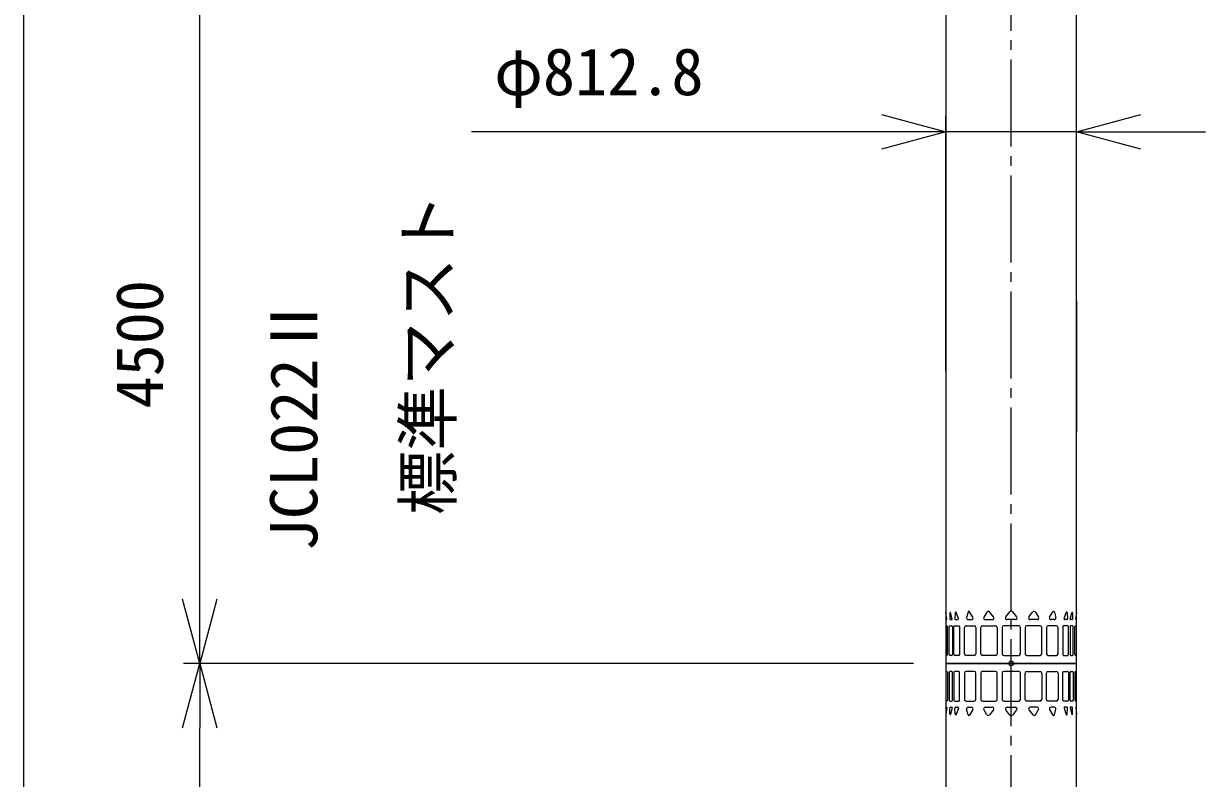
# Model space of a CAD drawing. Units: millimetres, scale not verified. Extents: x -17582 to 17444, y -25751 to 25749.
# Drawn here: x -17064 to -9720, y -13112 to -8424 of the extents above; entities that cross this region are included whole.
import ezdxf
from ezdxf.enums import TextEntityAlignment as Align

# ---------------------------------------------------------------- set-up
doc = ezdxf.new("R2010")
doc.units = ezdxf.units.MM
doc.header["$LTSCALE"] = 60
doc.header["$PDMODE"] = 32
doc.header["$PDSIZE"] = 30
doc.linetypes.add('CHAIN2', pattern=[12, 9, -1, 1, -1])
for name, color, linetype, lineweight in [('0-3_05 寸法', 7, 'Continuous', 18), ('0-4_10 当社外形線', 7, 'Continuous', 18), ('0-5_12 当社中心線', 7, 'CHAIN2', 18)]:
    doc.layers.add(name, color=color, linetype=linetype, lineweight=lineweight)
doc.styles.add('ＭＳ ゴシック', font='')
doc.styles.get('ＭＳ ゴシック').set_extended_font_data('MS Gothic')

msp = doc.modelspace()

# ---------------------------------------------------------------- linework, layer by layer
at = {"layer": '0-3_05 寸法'}
for p, q in [((-17063.81, 10202.23), (-17063.81, -16147.77)), ((-15969.91, -11997.77), (-15969.91, -8297.77)), ((-11333.2, -10582.79), (-11333.2, -8996.53)), ((-10520.4, -10582.79), (-10520.4, -8996.53)), ((-11733.2, -9096.53), (-14279.87, -9096.53)), ((-11333.2, -9096.53), (-11733.2, -9096.53)), ((-10520.4, -9096.53), (-11333.2, -9096.53)), ((-10520.4, -9096.53), (-10120.4, -9096.53)), ((-10120.4, -9096.53), (-9720.4, -9096.53)), ((-11333.2, -10148.77), (-11333.2, -10959.7)), ((-10520.4, -10148.77), (-10520.4, -10959.7)), ((-15969.91, -12397.77), (-15969.91, -11997.77)), ((-11533.2, -12397.77), (-16069.91, -12397.77)), ((-11533.2, -12397.77), (-16069.91, -12397.77)), ((-15969.91, -12397.77), (-15969.91, -12797.77)), ((-15969.91, -16147.77), (-15969.91, -12797.77))]:
    msp.add_line(p, q, dxfattribs=at)
for points in [[(-11733.2, -8989.35), (-11333.2, -9096.53), (-11733.2, -9203.71)], [(-10120.4, -9203.71), (-10520.4, -9096.53), (-10120.4, -8989.35)], [(-15862.73, -11997.77), (-15969.91, -12397.77), (-16077.09, -11997.77)], [(-16077.09, -12797.77), (-15969.91, -12397.77), (-15862.73, -12797.77)]]:
    msp.add_lwpolyline(points, dxfattribs=at)
at = {"layer": '0-4_10 当社外形線'}
for p, q in [((-11327.8, -12123.47), (-11333.4, -12081.17)), ((-11307.5, -12083.07), (-11307.5, -12122.77)), ((-11293.5, -12121.97), (-11303.5, -12082.57)), ((-11274.3, -12081.47), (-11277.1, -12120.37)), ((-11254.9, -12119.07), (-11268.5, -12080.77)), ((-11195, -12078.47), (-11204.2, -12113.17)), ((-11165.4, -12110.47), (-11185.9, -12077.17)), ((-11077.7, -12079.37), (-11096.8, -12110.47)), ((-11036.5, -12109.47), (-11061.4, -12078.37)), ((-10960.6, -12109.47), (-10934.6, -12076.97)), ((-10919, -12076.97), (-10893, -12109.47)), ((-10817.1, -12109.47), (-10792.2, -12078.37)), ((-10775.8, -12079.37), (-10756.8, -12110.47)), ((-10688.1, -12110.47), (-10667.7, -12077.17)), ((-10658.6, -12078.47), (-10649.3, -12113.17)), ((-10598.6, -12119.07), (-10585.1, -12080.77)), ((-10579.3, -12081.47), (-10576.4, -12120.37)), ((-10560.1, -12121.97), (-10550, -12082.57)), ((-10546.1, -12083.07), (-10546.1, -12122.77)), ((-10525.8, -12123.47), (-10520.1, -12081.17)), ((-11327.5, -12164.07), (-11333.2, -12164.07)), ((-11322.5, -12342.77), (-11322.5, -12169.07)), ((-11312.5, -12342.77), (-11312.5, -12169.07)), ((-11307.5, -12164.07), (-11297.5, -12164.07)), ((-11304.5, -12125.77), (-11296.4, -12125.77)), ((-11292.5, -12169.07), (-11292.5, -12342.77)), ((-11282.5, -12342.77), (-11282.5, -12169.07)), ((-11277.5, -12164.07), (-11252.6, -12164.07)), ((-11272.1, -12125.77), (-11259.7, -12125.77)), ((-11247.6, -12169.07), (-11247.6, -12342.77)), ((-11217.6, -12337.77), (-11217.6, -12174.07)), ((-11207.6, -12164.07), (-11156.1, -12164.07)), ((-11194.6, -12125.77), (-11174, -12125.77)), ((-11146.1, -12174.07), (-11146.1, -12337.77)), ((-11116.1, -12337.77), (-11116.1, -12174.07)), ((-11106.1, -12164.07), (-11023.5, -12164.07)), ((-11088.3, -12125.77), (-11044.3, -12125.77)), ((-11013.5, -12174.07), (-11013.5, -12337.77)), ((-10983.5, -12174.07), (-10983.5, -12337.77)), ((-10880, -12164.07), (-10973.5, -12164.07)), ((-10900.8, -12125.77), (-10952.7, -12125.77)), ((-10870, -12337.77), (-10870, -12174.07)), ((-10840, -12174.07), (-10840, -12337.77)), ((-10747.4, -12164.07), (-10830, -12164.07)), ((-10765.3, -12125.77), (-10809.2, -12125.77)), ((-10737.4, -12337.77), (-10737.4, -12174.07)), ((-10707.4, -12174.07), (-10707.4, -12337.77)), ((-10646, -12164.07), (-10697.4, -12164.07)), ((-10659, -12125.77), (-10679.6, -12125.77)), ((-10636, -12337.77), (-10636, -12174.07)), ((-10606, -12169.07), (-10606, -12342.77)), ((-10576, -12164.07), (-10601, -12164.07)), ((-10581.4, -12125.77), (-10593.9, -12125.77)), ((-10571, -12342.77), (-10571, -12169.07)), ((-10561, -12169.07), (-10561, -12342.77)), ((-10549.1, -12125.77), (-10557.2, -12125.77)), ((-10546.1, -12164.07), (-10556, -12164.07)), ((-10541.1, -12342.77), (-10541.1, -12169.07)), ((-10531.1, -12342.77), (-10531.1, -12169.07)), ((-10526.1, -12164.07), (-10520.4, -12164.07)), ((-10520.4, -12125.77), (-10523.8, -12125.77)), ((-11333.2, -12347.77), (-11327.5, -12347.77)), ((-11297.5, -12347.77), (-11307.5, -12347.77)), ((-11252.6, -12347.77), (-11277.5, -12347.77)), ((-11156.1, -12347.77), (-11207.6, -12347.77)), ((-11023.5, -12347.77), (-11106.1, -12347.77)), ((-10973.5, -12347.77), (-10880, -12347.77)), ((-10830, -12347.77), (-10747.4, -12347.77)), ((-10697.4, -12347.77), (-10646, -12347.77)), ((-10601, -12347.77), (-10576, -12347.77)), ((-10556, -12347.77), (-10546.1, -12347.77)), ((-10520.4, -12347.77), (-10526.1, -12347.77)), ((-11333.2, -12447.77), (-11327.5, -12447.77)), ((-11322.5, -12452.77), (-11322.5, -12626.37)), ((-11312.5, -12452.77), (-11312.5, -12626.37)), ((-11297.5, -12447.77), (-11307.5, -12447.77)), ((-11292.5, -12626.37), (-11292.5, -12452.77)), ((-11282.5, -12452.77), (-11282.5, -12626.37)), ((-11252.6, -12447.77), (-11277.5, -12447.77)), ((-11247.6, -12626.37), (-11247.6, -12452.77)), ((-11217.6, -12457.77), (-11217.6, -12621.37)), ((-11156.1, -12447.77), (-11207.6, -12447.77)), ((-11146.1, -12621.37), (-11146.1, -12457.77)), ((-11116.1, -12457.77), (-11116.1, -12621.37)), ((-11023.6, -12447.77), (-11106.1, -12447.77)), ((-11013.6, -12621.37), (-11013.6, -12457.77)), ((-10983.6, -12457.77), (-10983.6, -12621.37)), ((-10880.1, -12447.77), (-10973.6, -12447.77)), ((-10870.1, -12621.37), (-10870.1, -12457.77)), ((-10840.1, -12621.37), (-10840.1, -12457.77)), ((-10830.1, -12447.77), (-10747.5, -12447.77)), ((-10737.5, -12457.77), (-10737.5, -12621.37)), ((-10707.5, -12621.37), (-10707.5, -12457.77)), ((-10697.5, -12447.77), (-10646, -12447.77)), ((-10636, -12457.77), (-10636, -12621.37)), ((-10606, -12626.37), (-10606, -12452.77)), ((-10601, -12447.77), (-10576.1, -12447.77)), ((-10571.1, -12452.77), (-10571.1, -12626.37)), ((-10561.1, -12626.37), (-10561.1, -12452.77)), ((-10556.1, -12447.77), (-10546.1, -12447.77)), ((-10541.1, -12452.77), (-10541.1, -12626.37)), ((-10531.1, -12452.77), (-10531.1, -12626.37)), ((-10520.4, -12447.77), (-10526.1, -12447.77)), ((-11327.8, -12671.97), (-11333.5, -12714.37)), ((-11327.5, -12631.37), (-11333.2, -12631.37)), ((-11333.2, -12669.77), (-11329.8, -12669.77)), ((-11307.5, -12631.37), (-11297.5, -12631.37)), ((-11307.5, -12712.37), (-11307.5, -12672.77)), ((-11304.5, -12669.77), (-11296.4, -12669.77)), ((-11293.5, -12673.47), (-11303.6, -12712.87)), ((-11277.5, -12631.37), (-11252.6, -12631.37)), ((-11274.3, -12713.97), (-11277.1, -12675.07)), ((-11272.2, -12669.77), (-11259.7, -12669.77)), ((-11255, -12676.37), (-11268.5, -12714.77)), ((-11207.6, -12631.37), (-11156.1, -12631.37)), ((-11195, -12717.07), (-11204.3, -12682.37)), ((-11194.6, -12669.77), (-11174, -12669.77)), ((-11165.5, -12684.97), (-11185.9, -12718.37)), ((-11106.1, -12631.37), (-11023.6, -12631.37)), ((-11077.8, -12716.17), (-11096.8, -12684.97)), ((-11088.3, -12669.77), (-11044.3, -12669.77)), ((-11036.5, -12685.97), (-11061.4, -12717.17)), ((-10973.6, -12631.37), (-10880.1, -12631.37)), ((-10934.6, -12718.47), (-10960.6, -12685.97)), ((-10952.8, -12669.77), (-10900.8, -12669.77)), ((-10893, -12685.97), (-10919, -12718.47)), ((-10747.5, -12631.37), (-10830.1, -12631.37)), ((-10817.1, -12685.97), (-10792.2, -12717.17)), ((-10765.3, -12669.77), (-10809.3, -12669.77)), ((-10775.9, -12716.17), (-10756.8, -12684.97)), ((-10646, -12631.37), (-10697.5, -12631.37)), ((-10688.2, -12684.97), (-10667.7, -12718.37)), ((-10659, -12669.77), (-10679.6, -12669.77)), ((-10658.6, -12717.07), (-10649.4, -12682.37)), ((-10576.1, -12631.37), (-10601, -12631.37)), ((-10598.7, -12676.37), (-10585.1, -12714.77)), ((-10581.5, -12669.77), (-10593.9, -12669.77)), ((-10579.3, -12713.97), (-10576.5, -12675.07)), ((-10560.1, -12673.47), (-10550.1, -12712.87)), ((-10549.1, -12669.77), (-10557.2, -12669.77)), ((-10546.1, -12631.37), (-10556.1, -12631.37)), ((-10546.1, -12712.37), (-10546.1, -12672.77)), ((-10526.1, -12631.37), (-10520.4, -12631.37)), ((-10525.8, -12671.97), (-10520.2, -12714.37))]:
    msp.add_line(p, q, dxfattribs=at)
for points in [[(-11333.2, -7897.77), (-11333.2, -12397.77), (-10520.4, -12397.77), (-10520.4, -7897.77)], [(-11333.2, -12397.77), (-11333.2, -16547.77), (-10520.4, -16547.77), (-10520.4, -12397.77)]]:
    msp.add_lwpolyline(points, close=True, dxfattribs=at)
for centre, radius, start, end in [((-11305.5, -12083.07), 2, 14.3455, 180), ((-11271.3, -12081.67), 3, 19.4242, 175.826), ((-11194.6, -12115.77), 10, 165.039, 270), ((-11190.1, -12079.77), 5, 31.4664, 165.039), ((-11174, -12115.77), 10, 270, 31.4664), ((-11088.3, -12115.77), 10, 148.534, 270), ((-11069.2, -12084.57), 10, 38.6102, 148.534), ((-11044.3, -12115.77), 10, 270, 38.6102), ((-10952.7, -12115.77), 10, 141.39, 270), ((-10926.8, -12083.17), 10, 38.6102, 141.39), ((-10900.8, -12115.77), 10, 270, 38.6102), ((-10809.2, -12115.77), 10, 141.39, 270), ((-10784.4, -12084.57), 10, 31.4664, 141.39), ((-10765.3, -12115.77), 10, 270, 31.4664), ((-10679.6, -12115.77), 10, 148.534, 270), ((-10663.4, -12079.77), 5, 14.9614, 148.534), ((-10659, -12115.77), 10, 270, 14.9614), ((-10582.3, -12081.67), 3, 4.174, 160.576), ((-10548.1, -12083.07), 2, 0, 165.654), ((-11329.8, -12123.77), 2, 270, 7.59696), ((-11327.5, -12169.07), 5, 0, 90), ((-11307.5, -12169.07), 5, 90, 180), ((-11304.5, -12122.77), 3, 180, 270), ((-11297.5, -12169.07), 5, 0, 90), ((-11296.4, -12122.77), 3, 270, 14.3455), ((-11277.5, -12169.07), 5, 90, 180), ((-11272.1, -12120.77), 5, 175.826, 270), ((-11259.7, -12120.77), 5, 270, 19.4242), ((-11252.6, -12169.07), 5, 0, 90), ((-11207.6, -12174.07), 10, 90, 180), ((-11156.1, -12174.07), 10, 0, 90), ((-11106.1, -12174.07), 10, 90, 180), ((-11023.5, -12174.07), 10, 0, 90), ((-10973.5, -12174.07), 10, 90, 180), ((-10880, -12174.07), 10, 0, 90), ((-10830, -12174.07), 10, 90, 180), ((-10747.4, -12174.07), 10, 0, 90), ((-10697.4, -12174.07), 10, 90, 180), ((-10646, -12174.07), 10, 0, 90), ((-10601, -12169.07), 5, 90, 180), ((-10593.9, -12120.77), 5, 160.576, 270), ((-10581.4, -12120.77), 5, 270, 4.174), ((-10576, -12169.07), 5, 0, 90), ((-10556, -12169.07), 5, 90, 180), ((-10557.2, -12122.77), 3, 165.654, 270), ((-10549.1, -12122.77), 3, 270, 0), ((-10546.1, -12169.07), 5, 0, 90), ((-10526.1, -12169.07), 5, 90, 180), ((-10523.8, -12123.77), 2, 172.403, 270), ((-11327.5, -12342.77), 5, 270, 0), ((-11307.5, -12342.77), 5, 180, 270), ((-11297.5, -12342.77), 5, 270, 0), ((-11277.5, -12342.77), 5, 180, 270), ((-11252.6, -12342.77), 5, 270, 0), ((-11207.6, -12337.77), 10, 180, 270), ((-11156.1, -12337.77), 10, 270, 0), ((-11106.1, -12337.77), 10, 180, 270), ((-11023.5, -12337.77), 10, 270, 0), ((-10973.5, -12337.77), 10, 180, 270), ((-10880, -12337.77), 10, 270, 0), ((-10830, -12337.77), 10, 180, 270), ((-10747.4, -12337.77), 10, 270, 0), ((-10697.4, -12337.77), 10, 180, 270), ((-10646, -12337.77), 10, 270, 0), ((-10601, -12342.77), 5, 180, 270), ((-10576, -12342.77), 5, 270, 0), ((-10556, -12342.77), 5, 180, 270), ((-10546.1, -12342.77), 5, 270, 0), ((-10526.1, -12342.77), 5, 180, 270), ((-11327.5, -12452.77), 5, 0, 90), ((-11307.5, -12452.77), 5, 90, 180), ((-11297.5, -12452.77), 5, 0, 90), ((-11277.5, -12452.77), 5, 90, 180), ((-11252.6, -12452.77), 5, 0, 90), ((-11207.6, -12457.77), 10, 90, 180), ((-11156.1, -12457.77), 10, 0, 90), ((-11106.1, -12457.77), 10, 90, 180), ((-11023.6, -12457.77), 10, 0, 90), ((-10973.6, -12457.77), 10, 90, 180), ((-10880.1, -12457.77), 10, 0, 90), ((-10830.1, -12457.77), 10, 90, 180), ((-10747.5, -12457.77), 10, 0, 90), ((-10697.5, -12457.77), 10, 90, 180), ((-10646, -12457.77), 10, 0, 90), ((-10601, -12452.77), 5, 90, 180), ((-10576.1, -12452.77), 5, 0, 90), ((-10556.1, -12452.77), 5, 90, 180), ((-10546.1, -12452.77), 5, 0, 90), ((-10526.1, -12452.77), 5, 90, 180), ((-11327.5, -12626.37), 5, 270, 0), ((-11307.5, -12626.37), 5, 180, 270), ((-11297.5, -12626.37), 5, 270, 0), ((-11277.5, -12626.37), 5, 180, 270), ((-11252.6, -12626.37), 5, 270, 0), ((-11207.6, -12621.37), 10, 180, 270), ((-11156.1, -12621.37), 10, 270, 0), ((-11106.1, -12621.37), 10, 180, 270), ((-11023.6, -12621.37), 10, 270, 0), ((-10973.6, -12621.37), 10, 180, 270), ((-10880.1, -12621.37), 10, 270, 0), ((-10830.1, -12621.37), 10, 180, 270), ((-10747.5, -12621.37), 10, 270, 0), ((-10697.5, -12621.37), 10, 180, 270), ((-10646, -12621.37), 10, 270, 0), ((-10601, -12626.37), 5, 180, 270), ((-10576.1, -12626.37), 5, 270, 0), ((-10556.1, -12626.37), 5, 180, 270), ((-10546.1, -12626.37), 5, 270, 0), ((-10526.1, -12626.37), 5, 180, 270), ((-11329.8, -12671.77), 2, 352.403, 90), ((-11304.5, -12672.77), 3, 90, 180), ((-11296.4, -12672.77), 3, 345.654, 90), ((-11272.2, -12674.77), 5, 90, 184.174), ((-11259.7, -12674.77), 5, 340.576, 90), ((-11194.6, -12679.77), 10, 90, 194.961), ((-11174, -12679.77), 10, 328.534, 90), ((-11088.3, -12679.77), 10, 90, 211.466), ((-11044.3, -12679.77), 10, 321.39, 90), ((-10952.8, -12679.77), 10, 90, 218.61), ((-10900.8, -12679.77), 10, 321.39, 90), ((-10809.3, -12679.77), 10, 90, 218.61), ((-10765.3, -12679.77), 10, 328.534, 90), ((-10679.6, -12679.77), 10, 90, 211.466), ((-10659, -12679.77), 10, 345.039, 90), ((-10593.9, -12674.77), 5, 90, 199.424), ((-10581.5, -12674.77), 5, 355.826, 90), ((-10557.2, -12672.77), 3, 90, 194.346), ((-10549.1, -12672.77), 3, 0, 90), ((-10523.8, -12671.77), 2, 90, 187.597), ((-11305.5, -12712.37), 2, 180, 345.654), ((-11271.3, -12713.77), 3, 184.174, 340.576), ((-11190.2, -12715.77), 5, 194.961, 328.534), ((-11069.2, -12710.87), 10, 211.466, 321.39), ((-10926.8, -12712.27), 10, 218.61, 321.39), ((-10784.4, -12710.87), 10, 218.61, 328.534), ((-10663.5, -12715.77), 5, 211.466, 345.039), ((-10582.3, -12713.77), 3, 199.424, 355.826), ((-10548.1, -12712.37), 2, 194.346, 0)]:
    msp.add_arc(centre, radius, start, end, dxfattribs=at)
msp.add_point((-10926.8, -12397.77), dxfattribs=at)
at = {"layer": '0-5_12 当社中心線'}
msp.add_line((-10926.8, -17107.77), (-10926.8, 10100.23), dxfattribs=at)

# ---------------------------------------------------------------- texts
at = {"layer": '0-3_05 寸法', "style": 'ＭＳ ゴシック'}
msp.add_text('φ812.8', height=293.3, dxfattribs=at).set_placement((-14139.87, -8956.53), align=Align.BOTTOM_LEFT)
for s, p in [('標準マスト', (-14317.5, -11476.28)), ('4500', (-16109.91, -10814.44)), ('JCL022Ⅱ', (-15150.83, -11701.28))]:
    msp.add_text(s, height=293.3, rotation=90, dxfattribs=at).set_placement(p, align=Align.BOTTOM_LEFT)

doc.saveas('drawing.dxf')
